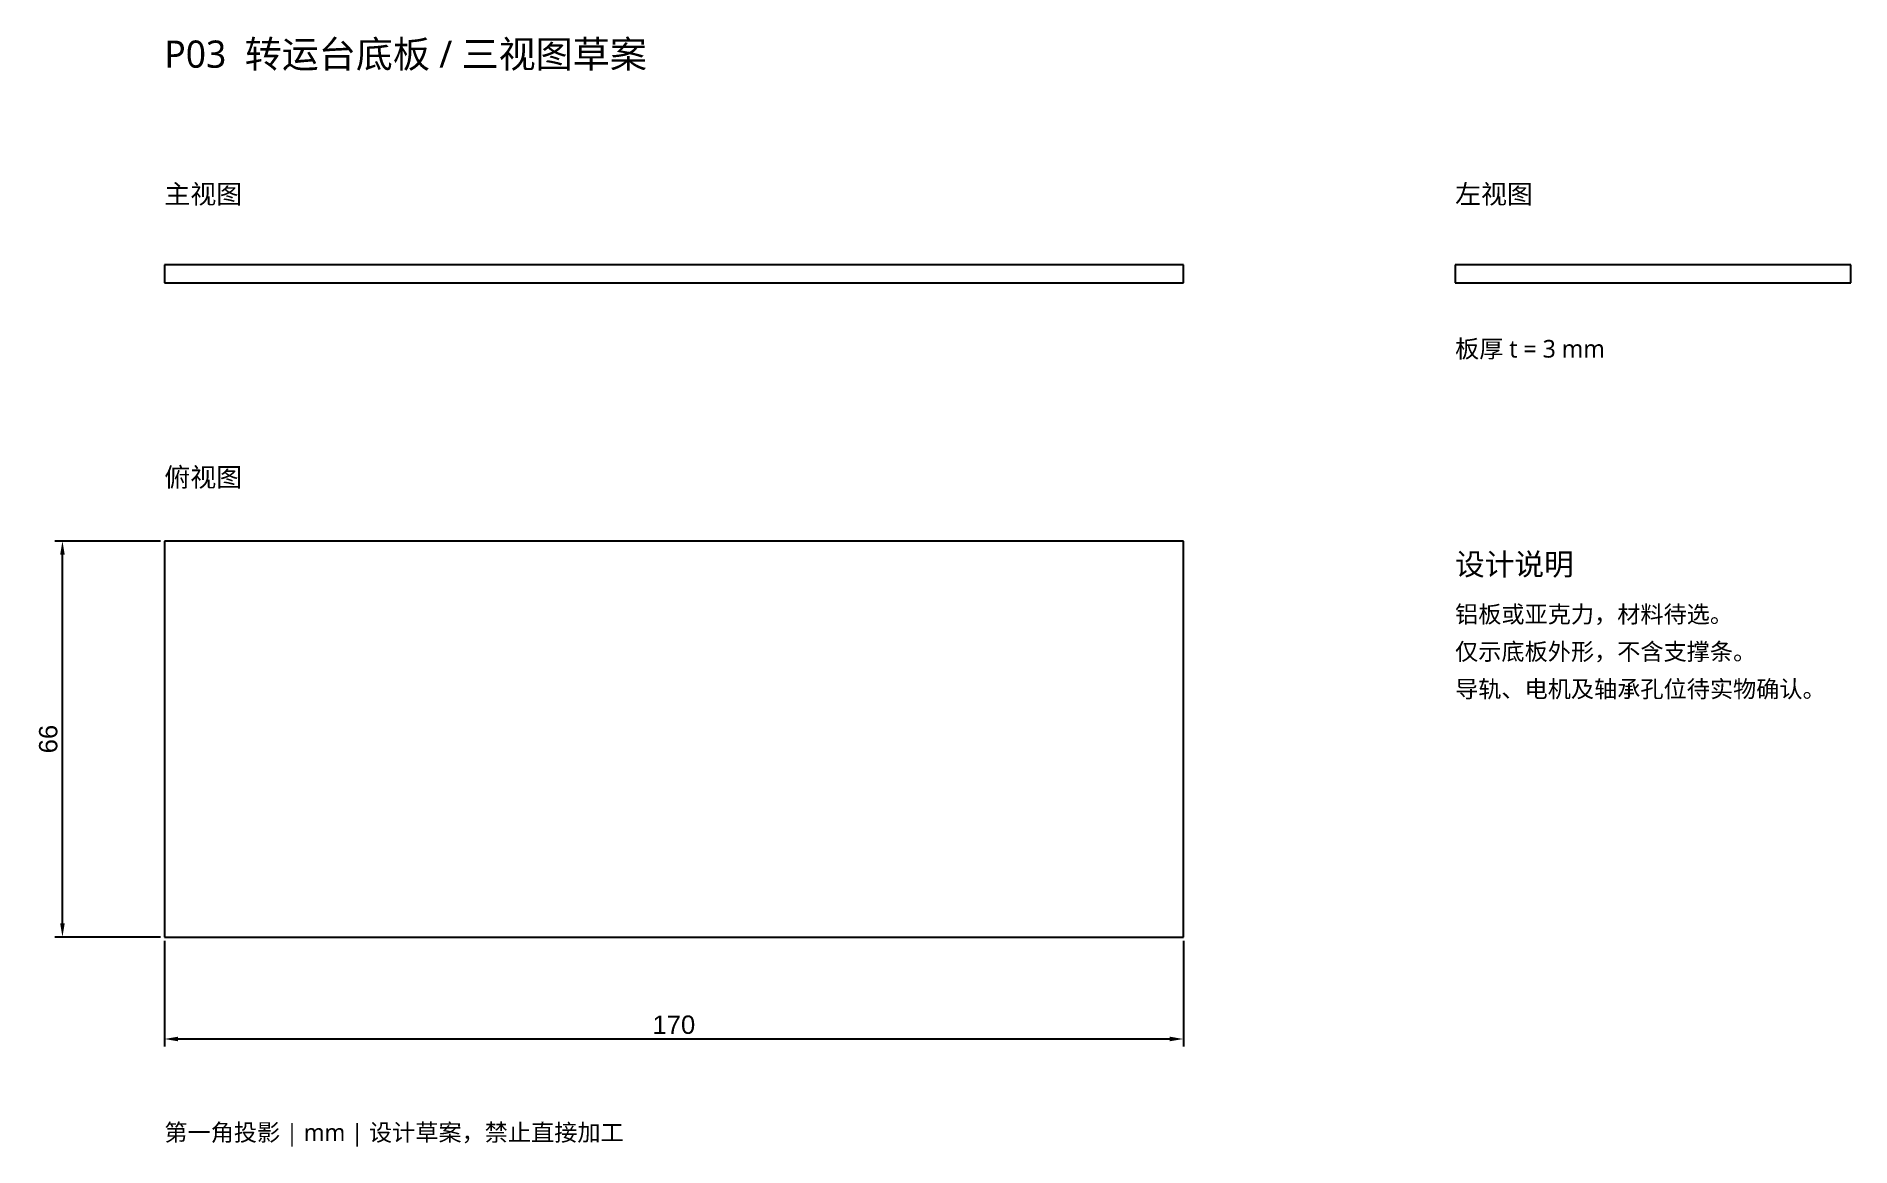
# Model space of a CAD drawing. Header units: millimetres. Extents: x 30 to 332, y 16 to 201.
import ezdxf

# ---------------------------------------------------------------- set-up
doc = ezdxf.new("R2010")
doc.units = ezdxf.units.MM
for name, color, linetype in [('DIMENSIONS', 3, 'Continuous'), ('NOTES', 7, 'Continuous'), ('OUTLINE', 7, 'Continuous')]:
    doc.layers.add(name, color=color, linetype=linetype)
doc.styles.add('CN_NOTES', font='Microsoft YaHei.ttf')
doc.styles.get("Standard").update_dxf_attribs({"font": 'arial.ttf'})
doc.dimstyles.new('ISO-25', dxfattribs={"dimtxt": 2.5, "dimasz": 2.5, "dimexe": 1.25, "dimexo": 0.625, "dimtad": 1, "dimtxsty": 'Standard', "dimcen": 2.5, "dimadec": 0, "dimazin": 0, "dimtfac": 1, "dimtmove": 0, "dimatfit": 3, "dimfxl": 1, "dimarcsym": 0})

# ---------------------------------------------------------------- blocks, each defined once
blk = doc.blocks.new('*D1')
at = {"layer": 'Defpoints', "color": 0, "transparency": 16777216}
for p in [(51, 51), (221, 51), (221, 34)]:
    blk.add_point(p, dxfattribs=at)
at = {"layer": 'DIMENSIONS', "color": 0, "lineweight": -2, "transparency": 16777216}
for p, q in [((51, 50.38), (51, 32.75)), ((221, 50.38), (221, 32.75)), ((53.27, 34), (218.73, 34))]:
    blk.add_line(p, q, dxfattribs=at)
at = {"layer": 'DIMENSIONS', "color": 0, "transparency": 16777216}
for points in [[(53.27, 34.38), (53.27, 33.62), (51, 34)], [(218.73, 34.38), (218.73, 33.62), (221, 34)]]:
    blk.add_solid(points, dxfattribs=at)
at = {"layer": 'DIMENSIONS', "color": 0, "transparency": 16777216, "insert": (136, 36.36), "char_height": 3.06, "attachment_point": 5}
blk.add_mtext('170', dxfattribs=at)
blk = doc.blocks.new('*D2')
at = {"layer": 'Defpoints', "color": 0, "transparency": 16777216}
for p in [(34, 117), (51, 117), (51, 51)]:
    blk.add_point(p, dxfattribs=at)
at = {"layer": 'DIMENSIONS', "color": 0, "lineweight": -2, "transparency": 16777216}
for p, q in [((50.38, 117), (32.75, 117)), ((34, 53.27), (34, 114.73)), ((50.38, 51), (32.75, 51))]:
    blk.add_line(p, q, dxfattribs=at)
at = {"layer": 'DIMENSIONS', "color": 0, "transparency": 16777216}
for points in [[(33.62, 114.73), (34.38, 114.73), (34, 117)], [(33.62, 53.27), (34.38, 53.27), (34, 51)]]:
    blk.add_solid(points, dxfattribs=at)
at = {"layer": 'DIMENSIONS', "color": 0, "transparency": 16777216, "insert": (31.64, 84), "char_height": 3.06, "attachment_point": 5, "rotation": 90}
blk.add_mtext('66', dxfattribs=at)

msp = doc.modelspace()

# ---------------------------------------------------------------- linework, layer by layer
at = {"layer": 'OUTLINE'}
for p, q in [((221, 163.07), (51, 163.07)), ((51, 163.07), (51, 160.07)), ((221, 160.07), (221, 163.07)), ((332.33, 163.07), (266.33, 163.07)), ((266.33, 163.07), (266.33, 160.07)), ((332.33, 160.07), (332.33, 163.07)), ((51, 160.07), (221, 160.07)), ((266.33, 160.07), (332.33, 160.07)), ((221, 117), (51, 117)), ((51, 117), (51, 51)), ((221, 51), (221, 117)), ((51, 51), (221, 51))]:
    msp.add_line(p, q, dxfattribs=at)

# ---------------------------------------------------------------- texts
at = {"layer": 'NOTES', "style": 'CN_NOTES'}
for s, height, p in [('P03  转运台底板 / 三视图草案', 4.5333, (51, 195.93)), ('主视图', 3.173, (51, 173.27)), ('左视图', 3.173, (266.33, 173.27)), ('板厚 t = 3 mm', 2.9467, (266.33, 147.6)), ('俯视图', 3.173, (51, 126.07)), ('设计说明', 3.627, (266.33, 111.33)), ('铝板或亚克力，材料待选。', 2.8333, (266.33, 103.4)), ('仅示底板外形，不含支撑条。', 2.8333, (266.33, 97.17)), ('导轨、电机及轴承孔位待实物确认。', 2.8333, (266.33, 90.93)), ('第一角投影 | mm | 设计草案，禁止直接加工', 2.8333, (51, 17))]:
    msp.add_text(s, height=height, dxfattribs=at).set_placement(p)

# ---------------------------------------------------------------- dimensions: what is measured, and where the dimension line sits
at = {"layer": 'DIMENSIONS'}
dim = msp.add_linear_dim(base=(34, 117), p1=(51, 51), p2=(51, 117), angle=90, dimstyle='ISO-25', override={"dimtxt": 3.06, "dimasz": 2.266667, "dimgap": 0.793333, "dimdec": 0}, dxfattribs=at)
dim.commit()
dim.dimension.update_dxf_attribs({"geometry": '*D2', "text_midpoint": (31.64, 84)})
dim = msp.add_linear_dim(base=(221, 34), p1=(51, 51), p2=(221, 51), dimstyle='ISO-25', override={"dimtxt": 3.06, "dimasz": 2.266667, "dimgap": 0.793333, "dimdec": 0}, dxfattribs=at)
dim.commit()
dim.dimension.update_dxf_attribs({"geometry": '*D1', "text_midpoint": (136, 36.36)})

doc.saveas('drawing.dxf')
